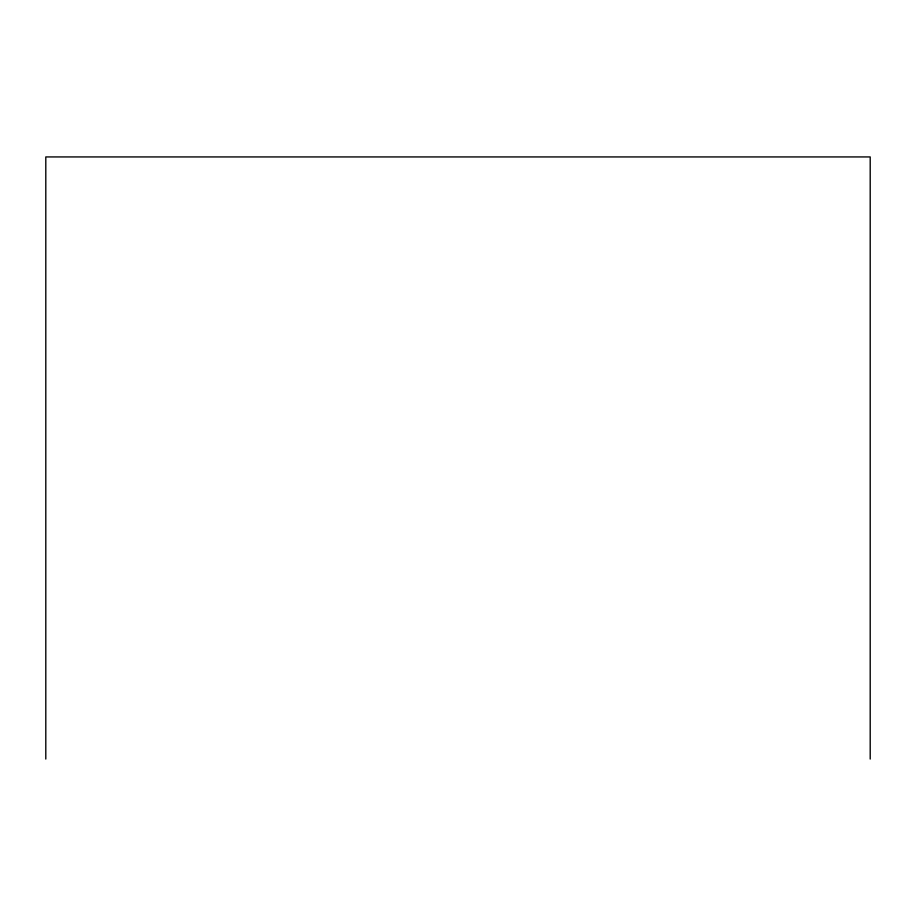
<?xml version="1.0" encoding="UTF-8"?>
<svg xmlns="http://www.w3.org/2000/svg" width="916" height="916" viewBox="0 0 916 916"><rect width="100%" height="100%" fill="white"/><g stroke="black" fill="none" stroke-linecap="round" stroke-linejoin="round"><path stroke-width="1.37" d="M870.2 759.066L870.2 156.934L45.8 156.934L45.8 759.066"/></g></svg>
